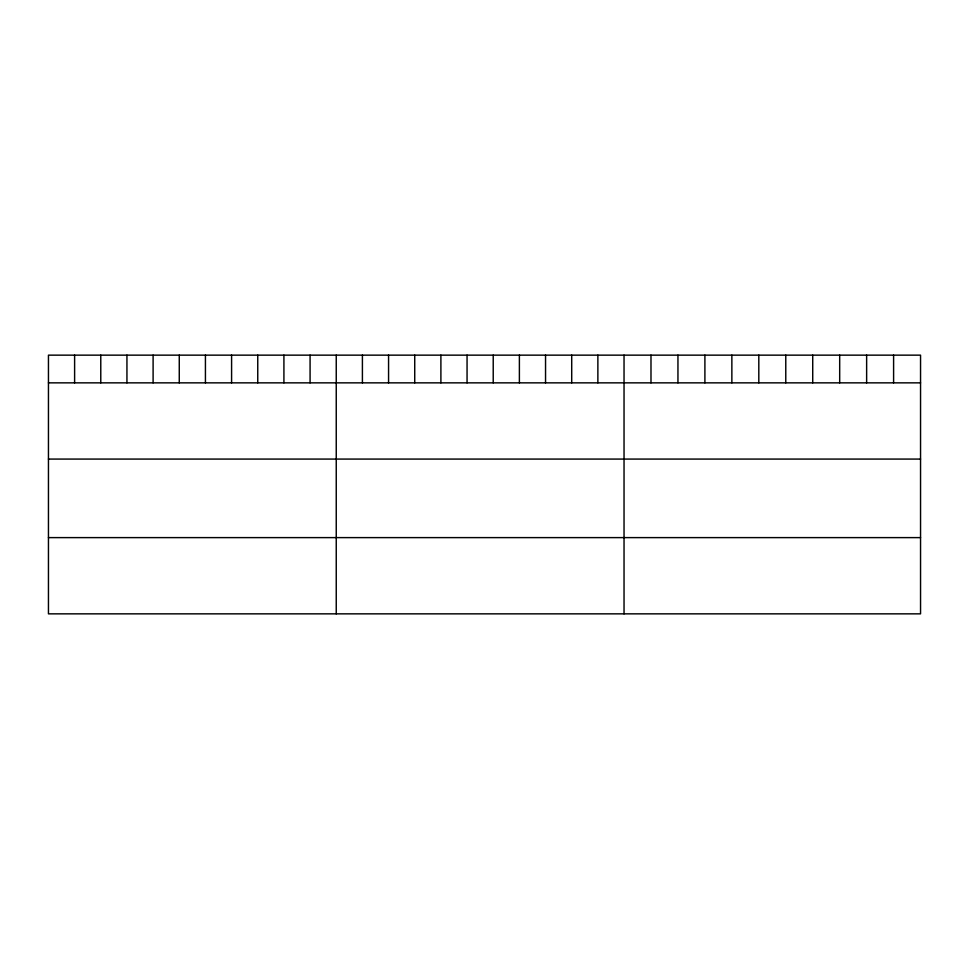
<?xml version="1.0" encoding="UTF-8"?>
<svg xmlns="http://www.w3.org/2000/svg" width="969" height="969" viewBox="0 0 969 969"><rect width="100%" height="100%" fill="white"/><g stroke="black" fill="none" stroke-linecap="round" stroke-linejoin="round"><path stroke-width="1.45" d="M920.55 382.852L920.55 613.849L48.45 613.849L48.45 355.151L920.55 355.151L920.55 382.852L48.45 382.852M48.45 459.076L920.55 459.076M48.45 537.613L920.55 537.613M893.6 355.151L893.6 382.852M866.637 355.151L866.637 382.852M839.687 355.151L839.687 382.852M812.725 355.151L812.725 382.852M785.774 355.151L785.774 382.852M758.812 355.151L758.812 382.852M731.861 355.151L731.861 382.852M704.899 355.151L704.899 382.852M677.949 355.151L677.949 382.852M650.986 355.151L650.986 382.852M624.036 355.151L624.036 613.849M597.873 355.151L597.873 382.852M571.71 355.151L571.71 382.852M545.547 355.151L545.547 382.852M519.384 355.151L519.384 382.852M493.221 355.151L493.221 382.852M467.058 355.151L467.058 382.852M440.895 355.151L440.895 382.852M414.732 355.151L414.732 382.852M388.569 355.151L388.569 382.852M362.406 355.151L362.406 382.852M336.243 355.151L336.243 613.849M310.08 355.151L310.08 382.852M283.917 355.151L283.917 382.852M257.754 355.151L257.754 382.852M231.591 355.151L231.591 382.852M205.428 355.151L205.428 382.852M179.265 355.151L179.265 382.852M153.102 355.151L153.102 382.852M126.939 355.151L126.939 382.852M100.776 355.151L100.776 382.852M74.613 355.151L74.613 382.852"/></g></svg>
